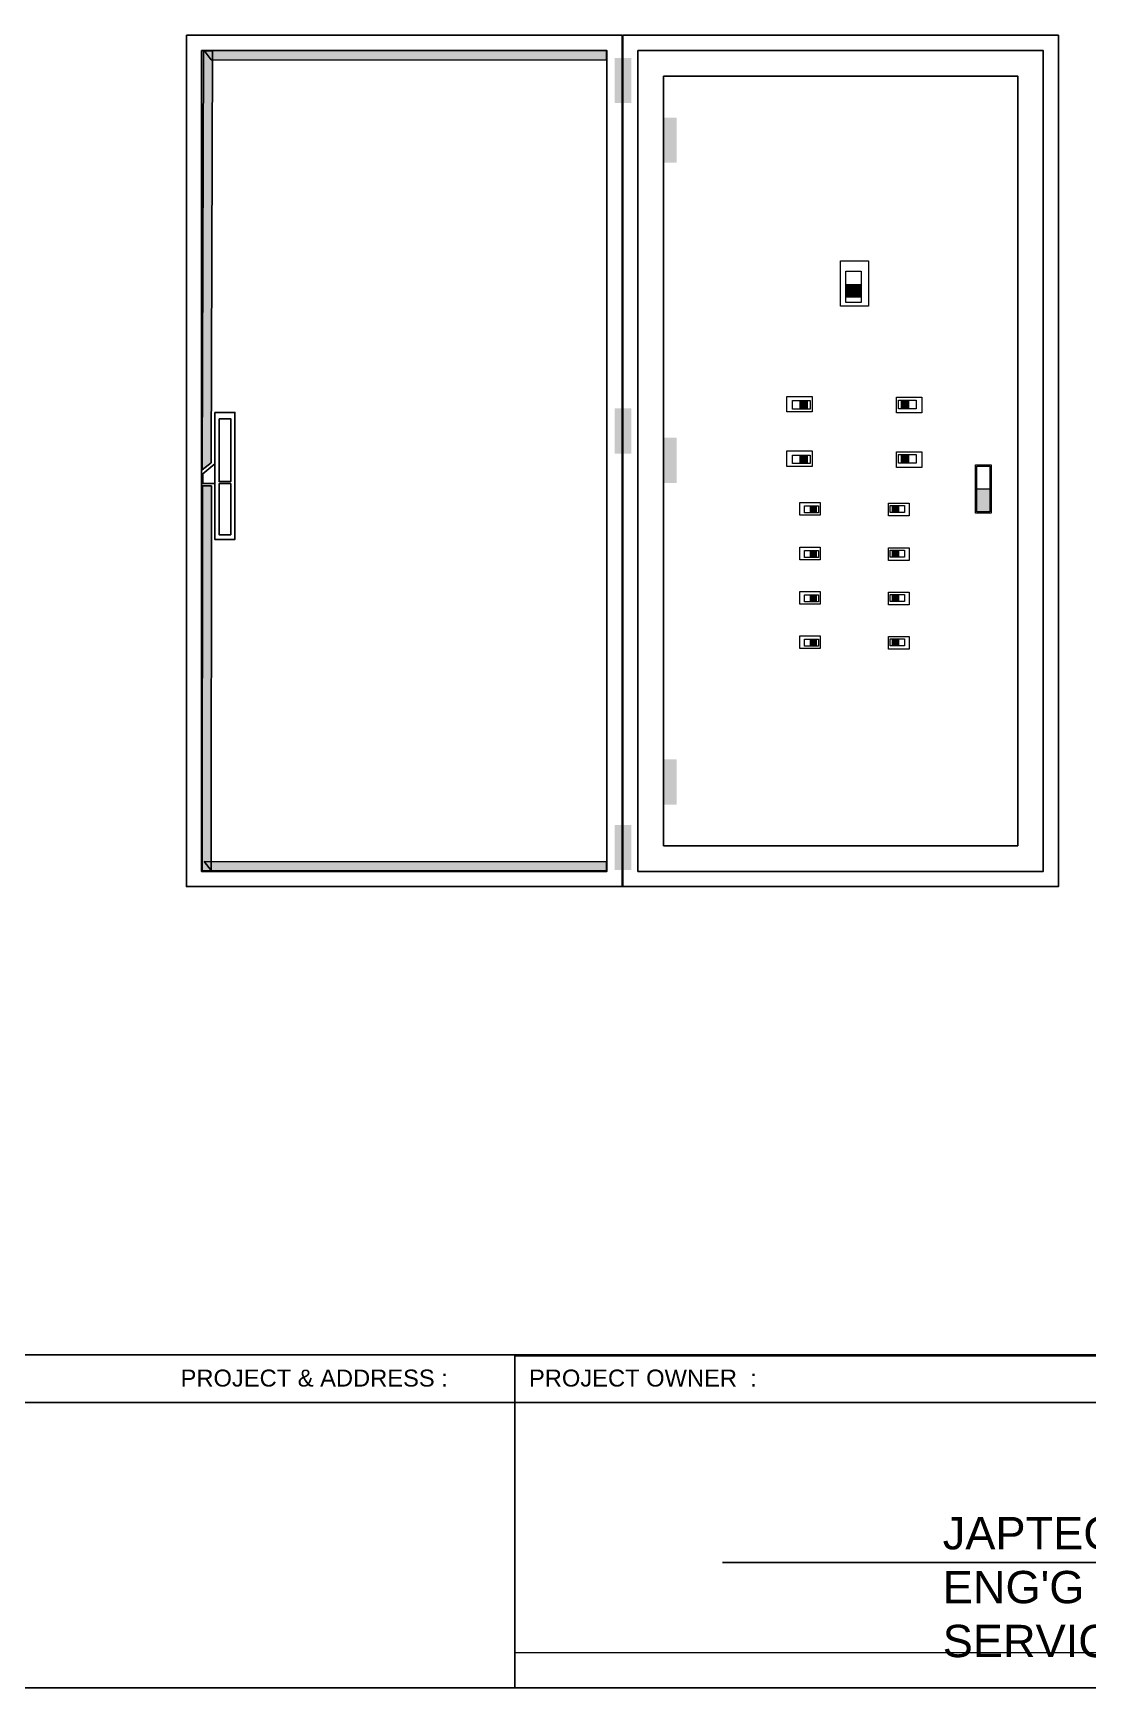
# Model space of a CAD drawing. Header units: inches. Extents: x 18739 to 22272, y 3658 to 7913.
# Drawn here: x 19039.8 to 19340.9, y 6593.8 to 7066.3 of the extents above; entities that cross this region are included whole.
import ezdxf

# ---------------------------------------------------------------- set-up
doc = ezdxf.new("R2010")
doc.units = ezdxf.units.IN
doc.header["$MEASUREMENT"] = 0
doc.layers.add('300-600AT', color=7, linetype='Continuous', lineweight=13)
doc.layers.add('ENCLOSRURE', color=7, linetype='Continuous', lineweight=20)
doc.styles.get("Standard").update_dxf_attribs({"font": 'arial.ttf'})
doc.styles.add('style2', font='swissk.ttf')

msp = doc.modelspace()

# ---------------------------------------------------------------- hatches: boundary and pattern name
at = {"layer": 'ENCLOSRURE', "lineweight": -3}
h = msp.add_hatch(color=8, dxfattribs=at)
h.dxf.hatch_style = 1
h.paths.add_polyline_path([(19090.63952, 6943.62778), (19091.05434, 7061.25915), (19088.45597, 7061.25915), (19088.04115, 6941.63785)])
h = msp.add_hatch(color=8, dxfattribs=at)
h.dxf.hatch_style = 1
h.paths.add_polyline_path([(19090.64284, 7058.69854), (19203.53171, 7058.61964), (19203.53171, 7061.21801), (19088.6529, 7061.29692)])
at = {"layer": 'ENCLOSRURE'}
h = msp.add_hatch(color=0, dxfattribs=at)
h.dxf.hatch_style = 1
h.paths.add_polyline_path([(19205.80277, 7046.33042), (19210.62145, 7046.33042), (19210.62145, 7059.22676), (19205.80277, 7059.22676)])
h = msp.add_hatch(color=0, dxfattribs=at)
h.dxf.hatch_style = 1
h.paths.add_polyline_path([(19219.95078, 7029.29985), (19223.52671, 7029.29985), (19223.52671, 7042.19619), (19219.95078, 7042.19619)])
h = msp.add_hatch(color=3, dxfattribs=at)
h.dxf.hatch_style = 1
h.paths.add_polyline_path([(19275.98668, 6990.92217), (19275.98668, 6994.53922), (19272.03008, 6994.53922), (19272.03008, 6990.92217)])
h = msp.add_hatch(color=3, dxfattribs=at)
h.dxf.hatch_style = 1
h.paths.add_polyline_path([(19260.80058, 6961.29425), (19258.77489, 6961.29425), (19258.77489, 6959.0784), (19260.80058, 6959.0784)])
h = msp.add_hatch(color=3, dxfattribs=at)
h.dxf.hatch_style = 1
h.paths.add_polyline_path([(19287.7318, 6959.20918), (19289.75749, 6959.20918), (19289.75749, 6961.42504), (19287.7318, 6961.42504)])
h = msp.add_hatch(color=0, dxfattribs=at)
h.dxf.hatch_style = 1
h.paths.add_polyline_path([(19205.80277, 6946.23588), (19210.62145, 6946.23588), (19210.62145, 6959.13222), (19205.80277, 6959.13222)])
h = msp.add_hatch(color=0, dxfattribs=at)
h.dxf.hatch_style = 1
h.paths.add_polyline_path([(19219.95078, 6937.85768), (19223.52671, 6937.85768), (19223.52671, 6950.75402), (19219.95078, 6950.75402)])
h = msp.add_hatch(color=3, dxfattribs=at)
h.dxf.hatch_style = 1
h.paths.add_polyline_path([(19260.80058, 6945.70888), (19258.77489, 6945.70888), (19258.77489, 6943.49302), (19260.80058, 6943.49302)])
h = msp.add_hatch(color=3, dxfattribs=at)
h.dxf.hatch_style = 1
h.paths.add_polyline_path([(19287.7318, 6943.62381), (19289.75749, 6943.62381), (19289.75749, 6945.83966), (19287.7318, 6945.83966)])
at = {"layer": 'ENCLOSRURE', "lineweight": -3}
h = msp.add_hatch(color=8, dxfattribs=at)
h.dxf.hatch_style = 1
h.paths.add_polyline_path([(19090.66074, 6827.19927), (19090.72928, 6937.01559), (19088.13091, 6937.01559), (19088.06237, 6827.09305)])
at = {"layer": 'ENCLOSRURE'}
h = msp.add_hatch(color=1, dxfattribs=at)
h.dxf.hatch_style = 1
h.paths.add_polyline_path([(19309.20925, 6929.62114), (19312.99475, 6929.62114), (19312.99475, 6936.16585), (19309.20925, 6936.16585)])
h = msp.add_hatch(color=3, dxfattribs=at)
h.dxf.hatch_style = 1
h.paths.add_polyline_path([(19261.73739, 6931.23742), (19261.73739, 6929.44258), (19263.3782, 6929.44258), (19263.3782, 6931.23742)])
h = msp.add_hatch(color=3, dxfattribs=at)
h.dxf.hatch_style = 1
h.paths.add_polyline_path([(19286.8333, 6929.54852), (19286.8333, 6931.34336), (19285.19249, 6931.34336), (19285.19249, 6929.54852)])
h = msp.add_hatch(color=3, dxfattribs=at)
h.dxf.hatch_style = 1
h.paths.add_polyline_path([(19261.73739, 6918.487), (19261.73739, 6916.69216), (19263.3782, 6916.69216), (19263.3782, 6918.487)])
h = msp.add_hatch(color=3, dxfattribs=at)
h.dxf.hatch_style = 1
h.paths.add_polyline_path([(19286.8333, 6916.79809), (19286.8333, 6918.59293), (19285.19249, 6918.59293), (19285.19249, 6916.79809)])
h = msp.add_hatch(color=3, dxfattribs=at)
h.dxf.hatch_style = 1
h.paths.add_polyline_path([(19261.73739, 6905.81648), (19261.73739, 6904.02164), (19263.3782, 6904.02164), (19263.3782, 6905.81648)])
h = msp.add_hatch(color=3, dxfattribs=at)
h.dxf.hatch_style = 1
h.paths.add_polyline_path([(19286.8333, 6904.12758), (19286.8333, 6905.92242), (19285.19249, 6905.92242), (19285.19249, 6904.12758)])
h = msp.add_hatch(color=3, dxfattribs=at)
h.dxf.hatch_style = 1
h.paths.add_polyline_path([(19261.73739, 6893.16167), (19261.73739, 6891.36683), (19263.3782, 6891.36683), (19263.3782, 6893.16167)])
h = msp.add_hatch(color=3, dxfattribs=at)
h.dxf.hatch_style = 1
h.paths.add_polyline_path([(19286.8333, 6891.47277), (19286.8333, 6893.26761), (19285.19249, 6893.26761), (19285.19249, 6891.47277)])
h = msp.add_hatch(color=0, dxfattribs=at)
h.dxf.hatch_style = 1
h.paths.add_polyline_path([(19219.95078, 6846.03601), (19223.52671, 6846.03601), (19223.52671, 6858.93235), (19219.95078, 6858.93235)])
h = msp.add_hatch(color=0, dxfattribs=at)
h.dxf.hatch_style = 1
h.paths.add_polyline_path([(19205.80277, 6827.34788), (19210.62145, 6827.34788), (19210.62145, 6840.24423), (19205.80277, 6840.24423)])
at = {"layer": 'ENCLOSRURE', "lineweight": -3}
h = msp.add_hatch(color=8, dxfattribs=at)
h.dxf.hatch_style = 1
h.paths.add_polyline_path([(19090.64284, 6827.20392), (19203.53171, 6827.12501), (19203.53171, 6829.72338), (19088.6529, 6829.80229)])

# ---------------------------------------------------------------- linework, layer by layer
for p, q in [((18738.64691, 6688.90931, -33.60868), (19687.85731, 6688.90931, -33.60868)), ((19761.62837, 6675.31478, -33.6051), (19002.09175, 6675.31471, -33.64915))]:
    msp.add_line(p, q)
at = {"color": 251, "true_color": 0x636466}
msp.add_line((19236.64277, 6629.66422, -33.64449), (19397.37851, 6629.66422, -33.64449), dxfattribs=at)
at = {"elevation": -33.6051}
for points in [[(18738.64691, 6593.84196), (18738.64691, 7308.11067), (19762.0188, 7308.11067), (19762.0188, 6593.84196)], [(19432.33798, 6593.84196), (19177.29839, 6593.84196), (19177.29839, 6688.68307), (19432.33798, 6688.68307)]]:
    msp.add_lwpolyline(points, close=True, dxfattribs=at)
for points in [[(19083.56858, 7065.67325), (19207.96201, 7065.67325), (19207.96201, 6822.63884), (19083.56858, 6822.63884)], [(19208.15401, 7065.67325), (19332.54744, 7065.67325), (19332.54744, 6822.63884), (19208.15401, 6822.63884)], [(19087.90758, 7061.33425), (19203.62301, 7061.33425), (19203.62301, 6826.97785), (19087.90758, 6826.97785)], [(19212.49301, 7061.33425), (19328.20844, 7061.33425), (19328.20844, 6826.97785), (19212.49301, 6826.97785)], [(19219.79486, 7054.03239), (19320.90659, 7054.03239), (19320.90659, 6834.2797), (19219.79486, 6834.2797)]]:
    msp.add_lwpolyline(points, close=True)
at = {"layer": '300-600AT'}
for points, elevation in [([(19278.31479, 6988.36606), (19270.35908, 6988.36606), (19270.35908, 7001.30767), (19278.31479, 7001.30767)], -1062.66521), ([(19276.22478, 6989.40767), (19271.82534, 6989.40767), (19271.82534, 6998.3848), (19276.22478, 6998.3848)], -1062.66521), ([(19275.98668, 6990.92217), (19272.03008, 6990.92217), (19272.03008, 6994.53922), (19275.98668, 6994.53922)], -1062.66521), ([(19262.2321, 6962.59809), (19262.2321, 6958.14258), (19254.98429, 6958.14258), (19254.98429, 6962.59809)], -15.38922), ([(19261.64875, 6961.4276), (19261.64875, 6958.96374), (19256.62121, 6958.96374), (19256.62121, 6961.4276)], -15.38922), ([(19260.80058, 6961.29425), (19260.80058, 6959.0784), (19258.77489, 6959.0784), (19258.77489, 6961.29425)], -15.38922), ([(19286.30028, 6957.90535), (19286.30028, 6962.36086), (19293.54809, 6962.36086), (19293.54809, 6957.90535)], -15.38922), ([(19286.88363, 6959.07584), (19286.88363, 6961.5397), (19291.91117, 6961.5397), (19291.91117, 6959.07584)], -15.38922), ([(19287.7318, 6959.20918), (19287.7318, 6961.42504), (19289.75749, 6961.42504), (19289.75749, 6959.20918)], -15.38922), ([(19262.2321, 6947.01271), (19262.2321, 6942.5572), (19254.98429, 6942.5572), (19254.98429, 6947.01271)], -15.38922), ([(19261.64875, 6945.84222), (19261.64875, 6943.37837), (19256.62121, 6943.37837), (19256.62121, 6945.84222)], -15.38922), ([(19260.80058, 6945.70888), (19260.80058, 6943.49302), (19258.77489, 6943.49302), (19258.77489, 6945.70888)], -15.38922), ([(19286.30028, 6942.31997), (19286.30028, 6946.77548), (19293.54809, 6946.77548), (19293.54809, 6942.31997)], -15.38922), ([(19286.88363, 6943.49046), (19286.88363, 6945.95432), (19291.91117, 6945.95432), (19291.91117, 6943.49046)], -15.38922), ([(19287.7318, 6943.62381), (19287.7318, 6945.83966), (19289.75749, 6945.83966), (19289.75749, 6943.62381)], -15.38922), ([(19264.53773, 6932.29353), (19264.53773, 6928.68456), (19258.667, 6928.68456), (19258.667, 6932.29353)], -12.46527), ([(19264.06522, 6931.34543), (19264.06522, 6929.34971), (19259.99291, 6929.34971), (19259.99291, 6931.34543)], -12.46527), ([(19263.3782, 6931.23742), (19263.3782, 6929.44258), (19261.73739, 6929.44258), (19261.73739, 6931.23742)], -12.46527), ([(19284.03296, 6928.49241), (19284.03296, 6932.10137), (19289.90369, 6932.10137), (19289.90369, 6928.49241)], -12.46527), ([(19284.50547, 6929.4405), (19284.50547, 6931.43623), (19288.57778, 6931.43623), (19288.57778, 6929.4405)], -12.46527), ([(19285.19249, 6929.54852), (19285.19249, 6931.34336), (19286.8333, 6931.34336), (19286.8333, 6929.54852)], -12.46527), ([(19264.53773, 6919.5431), (19264.53773, 6915.93414), (19258.667, 6915.93414), (19258.667, 6919.5431)], -12.46527), ([(19264.06522, 6918.59501), (19264.06522, 6916.59928), (19259.99291, 6916.59928), (19259.99291, 6918.59501)], -12.46527), ([(19263.3782, 6918.487), (19263.3782, 6916.69216), (19261.73739, 6916.69216), (19261.73739, 6918.487)], -12.46527), ([(19284.03296, 6915.74198), (19284.03296, 6919.35095), (19289.90369, 6919.35095), (19289.90369, 6915.74198)], -12.46527), ([(19284.50547, 6916.69008), (19284.50547, 6918.6858), (19288.57778, 6918.6858), (19288.57778, 6916.69008)], -12.46527), ([(19285.19249, 6916.79809), (19285.19249, 6918.59293), (19286.8333, 6918.59293), (19286.8333, 6916.79809)], -12.46527), ([(19264.53773, 6906.87259), (19264.53773, 6903.26362), (19258.667, 6903.26362), (19258.667, 6906.87259)], -12.46527), ([(19264.06522, 6905.92449), (19264.06522, 6903.92877), (19259.99291, 6903.92877), (19259.99291, 6905.92449)], -12.46527), ([(19263.3782, 6905.81648), (19263.3782, 6904.02164), (19261.73739, 6904.02164), (19261.73739, 6905.81648)], -12.46527), ([(19284.03296, 6903.07147), (19284.03296, 6906.68043), (19289.90369, 6906.68043), (19289.90369, 6903.07147)], -12.46527), ([(19284.50547, 6904.01957), (19284.50547, 6906.01529), (19288.57778, 6906.01529), (19288.57778, 6904.01957)], -12.46527), ([(19285.19249, 6904.12758), (19285.19249, 6905.92242), (19286.8333, 6905.92242), (19286.8333, 6904.12758)], -12.46527), ([(19264.53773, 6894.21778), (19264.53773, 6890.60882), (19258.667, 6890.60882), (19258.667, 6894.21778)], -12.46527), ([(19284.03296, 6890.41666), (19284.03296, 6894.02563), (19289.90369, 6894.02563), (19289.90369, 6890.41666)], -12.46527), ([(19284.50547, 6891.36476), (19284.50547, 6893.36048), (19288.57778, 6893.36048), (19288.57778, 6891.36476)], -12.46527), ([(19264.06522, 6893.26968), (19264.06522, 6891.27396), (19259.99291, 6891.27396), (19259.99291, 6893.26968)], -12.46527), ([(19263.3782, 6893.16167), (19263.3782, 6891.36683), (19261.73739, 6891.36683), (19261.73739, 6893.16167)], -12.46527), ([(19285.19249, 6891.47277), (19285.19249, 6893.26761), (19286.8333, 6893.26761), (19286.8333, 6891.47277)], -12.46527)]:
    msp.add_lwpolyline(points, close=True, dxfattribs=dict(at, elevation=elevation))
at = {"layer": 'ENCLOSRURE', "color": 0}
msp.add_line((19177.5442, 6603.96201, -33.6051), (19432.32721, 6603.96201, -34.26559), dxfattribs=at)
at = {"layer": 'ENCLOSRURE', "color": 8, "lineweight": -3}
for points in [[(19088.04115, 6941.63785), (19088.45597, 7061.25915), (19091.05434, 7061.25915), (19090.63952, 6943.62778)], [(19088.6529, 7061.29692), (19203.53171, 7061.21801), (19203.53171, 7058.61964), (19090.64284, 7058.69854)], [(19091.65656, 6958.00308), (19097.43937, 6958.00308), (19097.43937, 6921.73595), (19091.65656, 6921.73595)], [(19092.89781, 6956.19326), (19096.22131, 6956.19326), (19096.22131, 6938.285), (19092.89781, 6938.285)], [(19091.636, 6943.31775), (19088.2525, 6940.50035), (19088.2525, 6937.68296), (19091.636, 6937.68296)], [(19088.06237, 6827.09305), (19088.13091, 6937.01559), (19090.72928, 6937.01559), (19090.66074, 6827.19927)], [(19092.89781, 6937.68524), (19096.22131, 6937.68524), (19096.22131, 6923.06366), (19092.89781, 6923.06366)], [(19088.6529, 6829.80229), (19203.53171, 6829.72338), (19203.53171, 6827.12501), (19090.64284, 6827.20392)]]:
    msp.add_lwpolyline(points, close=True, dxfattribs=at)
at = {"layer": 'ENCLOSRURE', "elevation": -5836.5122}
for points in [[(19308.86925, 6943.05056), (19313.33474, 6943.05056), (19313.33474, 6929.28114), (19308.86925, 6929.28114)], [(19309.20925, 6942.71056), (19312.99475, 6942.71056), (19312.99475, 6929.62114), (19309.20925, 6929.62114)], [(19309.20925, 6936.16585), (19312.99475, 6936.16585), (19312.99475, 6929.62114), (19309.20925, 6929.62114)]]:
    msp.add_lwpolyline(points, close=True, dxfattribs=at)

# ---------------------------------------------------------------- texts
at = {"color": 0}
note = msp.add_mtext_dynamic_manual_height_columns('PROJECT & ', width=72.1841456, gutter_width=1, heights=[0.83509, 0], dxfattribs=dict(at, insert=(19008.72082, 6684.72598, -33.60219), char_height=4.8429529, attachment_point=1))
for column, words in zip(note.columns.linked_columns, ['ADDRESS : ']):
    column.text = words
at = {"color": 0, "insert": (19181.37717, 6684.72599, -33.6051), "char_height": 4.8429529, "attachment_point": 1}
msp.add_mtext_dynamic_manual_height_columns('PROJECT OWNER  :', width=82.6736714, gutter_width=1, heights=[0.83509], dxfattribs=at)
note = msp.add_mtext_dynamic_manual_height_columns('JAPTECH ', width=91.7572825, gutter_width=1, heights=[0.83509, 0], dxfattribs=dict(insert=(19206.74438, 6642.6318, -33.55439), char_height=9.2321627, attachment_point=1, style='style2'))
for column, words in zip(note.columns.linked_columns, ["ENG'G SERVICES CO "]):
    column.text = words

doc.saveas('drawing.dxf')
